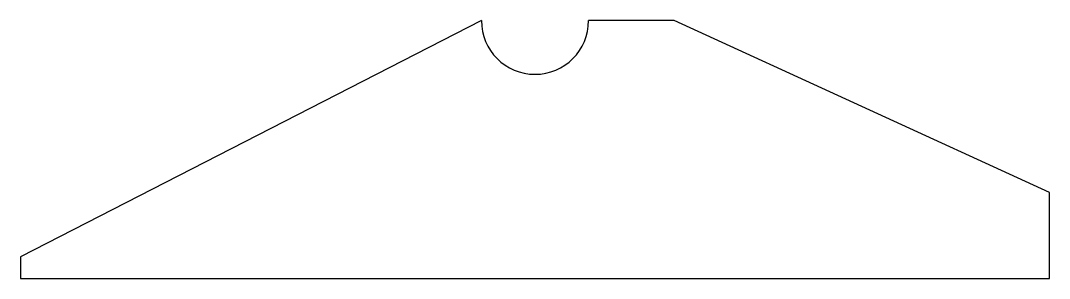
# Model space of a CAD drawing. Header units: inches. Extents: x 0 to 12, y 0 to 3.
import ezdxf

# ---------------------------------------------------------------- set-up
doc = ezdxf.new("R2010")
doc.units = ezdxf.units.IN
doc.header["$MEASUREMENT"] = 0
doc.layers.add('CUT', color=7, linetype='Continuous')

msp = doc.modelspace()

# ---------------------------------------------------------------- linework, layer by layer
at = {"layer": 'CUT'}
for p, q in [((5.375, 3), (0, 0.25)), ((7.625, 3), (6.625, 3)), ((12, 1), (7.625, 3)), ((12, 0), (12, 1)), ((0, 0.25), (0, 0)), ((0, 0), (12, 0))]:
    msp.add_line(p, q, dxfattribs=at)
msp.add_arc((6, 3), 0.625, 180, 360, dxfattribs=at)

doc.saveas('drawing.dxf')
